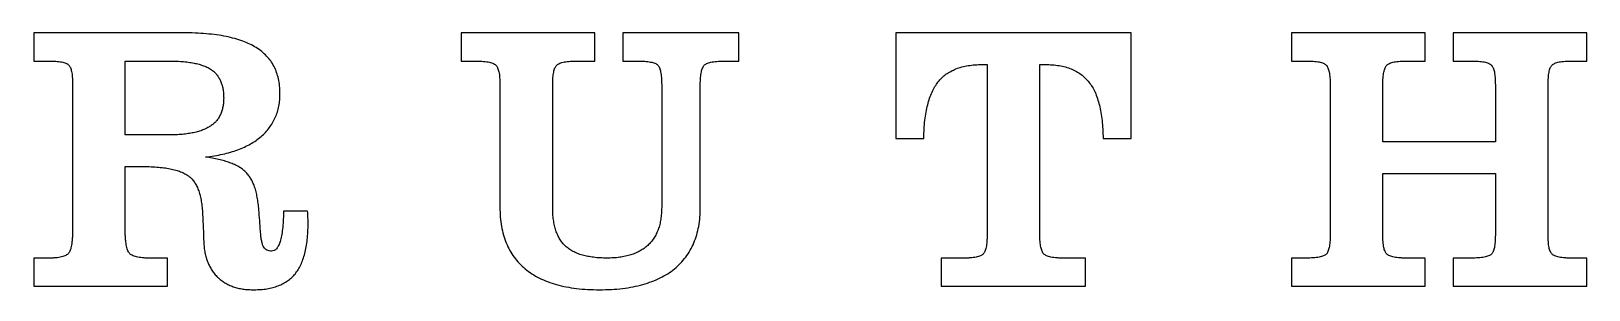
# Model space of a CAD drawing. Header units: millimetres. Extents: x 1 to 119, y 50 to 69.
import ezdxf

# ---------------------------------------------------------------- set-up
doc = ezdxf.new("R2010")
doc.units = ezdxf.units.MM

msp = doc.modelspace()

# ---------------------------------------------------------------- linework, layer by layer
at = {"color": 7, "linetype": 'Continuous', "lineweight": 25}
for points, knots in [([(1.9, 52.14), (2, 52.14), (2.19, 52.15), (2.46, 52.16), (2.7, 52.19), (2.91, 52.23), (3.09, 52.28), (3.24, 52.34), (3.36, 52.42), (3.46, 52.51), (3.53, 52.62), (3.59, 52.76), (3.64, 52.94), (3.68, 53.15), (3.71, 53.39), (3.74, 53.66), (3.75, 53.97), (3.75, 54.18), (3.75, 54.3), (3.75, 58.01), (3.75, 61.72), (3.75, 65.43), (3.75, 65.6), (3.75, 65.91), (3.69, 66.33), (3.61, 66.64), (3.49, 66.84), (3.35, 66.93), (3.24, 67), (3.08, 67.04), (2.91, 67.09), (2.7, 67.11), (2.46, 67.14), (2.19, 67.15), (2, 67.15), (1.9, 67.15), (1.54, 67.15), (1.17, 67.15), (0.8, 67.15), (0.8, 67.87), (0.8, 68.58), (0.8, 69.3), (4.61, 69.3), (8.41, 69.3), (12.21, 69.3), (12.51, 69.3), (13.09, 69.29), (13.94, 69.23), (14.72, 69.15), (15.45, 69.03), (16.11, 68.87), (16.72, 68.67), (17.26, 68.45), (17.75, 68.18), (18.18, 67.88), (18.55, 67.54), (18.87, 67.16), (19.13, 66.74), (19.32, 66.28), (19.46, 65.78), (19.55, 65.25), (19.56, 64.88), (19.57, 64.7), (19.56, 64.53), (19.56, 64.2), (19.49, 63.72), (19.38, 63.26), (19.21, 62.84), (19.01, 62.43), (18.76, 62.06), (18.47, 61.71), (18.13, 61.39), (17.74, 61.09), (17.32, 60.83), (16.85, 60.59), (16.34, 60.38), (15.79, 60.2), (15.19, 60.05), (14.55, 59.93), (14.11, 59.87), (13.88, 59.84), (14.06, 59.82), (14.4, 59.76), (14.88, 59.67), (15.33, 59.55), (15.73, 59.42), (16.09, 59.27), (16.42, 59.11), (16.7, 58.92), (16.94, 58.72), (17.15, 58.48), (17.34, 58.22), (17.5, 57.91), (17.64, 57.57), (17.75, 57.19), (17.84, 56.77), (17.91, 56.31), (17.94, 55.99), (17.96, 55.83), (18, 55.29), (18.04, 54.74), (18.08, 54.2), (18.09, 54.06), (18.11, 53.8), (18.17, 53.45), (18.23, 53.18), (18.32, 52.97), (18.43, 52.84), (18.57, 52.74), (18.75, 52.69), (18.87, 52.68), (18.93, 52.68), (19, 52.69), (19.15, 52.71), (19.33, 52.87), (19.48, 53.11), (19.6, 53.44), (19.7, 53.86), (19.77, 54.37), (19.82, 54.98), (19.83, 55.41), (19.83, 55.64), (19.83, 55.67), (19.83, 55.69), (19.83, 55.72), (20.45, 55.72), (21.06, 55.72), (21.67, 55.72), (21.68, 55.66), (21.7, 55.53), (21.7, 55.32), (21.71, 55.07), (21.71, 54.88), (21.71, 54.77), (21.71, 54.55), (21.7, 54.15), (21.65, 53.56), (21.58, 53.01), (21.47, 52.51), (21.33, 52.05), (21.17, 51.63), (20.96, 51.26), (20.73, 50.93), (20.45, 50.65), (20.15, 50.4), (19.81, 50.2), (19.44, 50.02), (19.02, 49.9), (18.57, 49.8), (18.09, 49.75), (17.76, 49.74), (17.59, 49.73), (17.44, 49.74), (17.16, 49.74), (16.75, 49.78), (16.37, 49.86), (16.01, 49.96), (15.67, 50.1), (15.37, 50.27), (15.08, 50.46), (14.81, 50.69), (14.58, 50.94), (14.37, 51.22), (14.2, 51.52), (14.05, 51.84), (13.93, 52.19), (13.84, 52.56), (13.78, 52.95), (13.77, 53.22), (13.76, 53.36), (13.73, 54.07), (13.7, 54.78), (13.67, 55.48), (13.66, 55.65), (13.64, 55.98), (13.58, 56.45), (13.49, 56.87), (13.38, 57.25), (13.24, 57.59), (13.08, 57.89), (12.88, 58.15), (12.66, 58.36), (12.39, 58.54), (12.07, 58.7), (11.71, 58.83), (11.29, 58.93), (10.82, 59.02), (10.3, 59.07), (9.73, 59.11), (9.33, 59.11), (9.13, 59.11), (8.67, 59.11), (8.22, 59.11), (7.77, 59.11), (7.77, 57.51), (7.77, 55.9), (7.77, 54.3), (7.77, 54.19), (7.77, 53.97), (7.79, 53.67), (7.81, 53.4), (7.85, 53.16), (7.89, 52.95), (7.94, 52.78), (8, 52.63), (8.08, 52.51), (8.18, 52.42), (8.3, 52.35), (8.46, 52.29), (8.64, 52.23), (8.86, 52.2), (9.1, 52.17), (9.37, 52.14), (9.57, 52.14), (9.67, 52.14), (10.11, 52.14), (10.55, 52.14), (10.99, 52.14), (10.99, 51.43), (10.99, 50.71), (10.99, 50), (7.59, 50), (4.2, 50), (0.8, 50), (0.8, 50.71), (0.8, 51.43), (0.8, 52.14), (1.17, 52.14), (1.54, 52.14), (1.9, 52.14)], [0, 0, 0, 0, 0.085742, 0.163174, 0.232519, 0.294091, 0.346836, 0.393929, 0.434123, 0.470025, 0.507536, 0.551307, 0.604052, 0.66444, 0.735139, 0.813961, 0.902184, 1, 1, 1, 2, 2, 2, 2.167852, 2.301786, 2.404938, 2.481866, 2.51867, 2.561646, 2.612986, 2.671398, 2.739705, 2.817248, 2.903932, 3, 3, 3, 4, 4, 4, 5, 5, 5, 6, 6, 6, 6.09202, 6.177813, 6.257965, 6.332681, 6.401899, 6.46642, 6.526544, 6.582396, 6.635229, 6.686173, 6.736074, 6.785604, 6.835774, 6.88808, 6.94242, 7, 7, 7, 7.060564, 7.118613, 7.17475, 7.229165, 7.283289, 7.337134, 7.391885, 7.448241, 7.506134, 7.56616, 7.629082, 7.695568, 7.765094, 7.838965, 7.91749, 8, 8, 8, 8.083081, 8.159454, 8.23085, 8.296749, 8.357462, 8.413671, 8.465327, 8.513855, 8.56134, 8.611382, 8.66528, 8.722238, 8.78424, 8.850919, 8.92276, 9, 9, 9, 10, 10, 10, 10.220315, 10.401616, 10.542064, 10.644962, 10.72948, 10.812154, 10.901698, 11, 11, 11, 11.062653, 11.129616, 11.213249, 11.319576, 11.449182, 11.606082, 11.788661, 12, 12, 12, 13, 13, 13, 14, 14, 14, 14.194356, 14.400245, 14.654243, 15, 15, 15, 15.084362, 15.163348, 15.236644, 15.304672, 15.36844, 15.428074, 15.484056, 15.53723, 15.588977, 15.640965, 15.693359, 15.748085, 15.80549, 15.866614, 15.931249, 16, 16, 16, 16.072543, 16.14117, 16.206454, 16.268808, 16.329446, 16.388646, 16.446424, 16.50482, 16.56258, 16.62043, 16.679093, 16.738618, 16.799599, 16.863269, 16.930153, 17, 17, 17, 18, 18, 18, 18.074667, 18.144246, 18.207765, 18.266212, 18.319498, 18.369676, 18.416228, 18.461093, 18.507203, 18.558146, 18.614435, 18.67746, 18.747514, 18.824351, 18.908236, 19, 19, 19, 20, 20, 20, 21, 21, 21, 21.095814, 21.183369, 21.260247, 21.329355, 21.39042, 21.44193, 21.486434, 21.523636, 21.560059, 21.600935, 21.648749, 21.703694, 21.764535, 21.834499, 21.913766, 22, 22, 22, 23, 23, 23, 24, 24, 24, 25, 25, 25, 26, 26, 26, 27, 27, 27, 27]), ([(51.61, 65.35), (51.61, 62.23), (51.61, 59.12), (51.61, 56.01), (51.61, 55.76), (51.6, 55.27), (51.51, 54.57), (51.35, 53.92), (51.14, 53.3), (50.86, 52.74), (50.52, 52.22), (50.11, 51.75), (49.65, 51.32), (49.13, 50.94), (48.55, 50.62), (47.91, 50.35), (47.22, 50.12), (46.48, 49.95), (45.67, 49.82), (44.82, 49.75), (44.23, 49.74), (43.93, 49.73), (43.62, 49.74), (43.04, 49.75), (42.19, 49.82), (41.4, 49.95), (40.66, 50.11), (39.98, 50.34), (39.35, 50.61), (38.78, 50.94), (38.26, 51.31), (37.81, 51.74), (37.41, 52.21), (37.08, 52.73), (36.8, 53.3), (36.59, 53.91), (36.45, 54.57), (36.35, 55.27), (36.34, 55.76), (36.34, 56.01), (36.34, 59.12), (36.34, 62.23), (36.34, 65.35), (36.33, 65.53), (36.33, 65.85), (36.27, 66.29), (36.18, 66.62), (36.05, 66.83), (35.91, 66.93), (35.78, 66.99), (35.62, 67.04), (35.43, 67.08), (35.21, 67.12), (34.95, 67.13), (34.66, 67.15), (34.46, 67.15), (34.36, 67.15), (34.03, 67.15), (33.71, 67.15), (33.39, 67.15), (33.39, 67.87), (33.39, 68.58), (33.39, 69.3), (36.78, 69.3), (40.18, 69.3), (43.57, 69.3), (43.57, 68.58), (43.57, 67.87), (43.57, 67.15), (43.16, 67.15), (42.74, 67.15), (42.32, 67.15), (42.22, 67.15), (42.02, 67.15), (41.73, 67.14), (41.48, 67.11), (41.26, 67.08), (41.07, 67.04), (40.91, 66.98), (40.77, 66.92), (40.64, 66.82), (40.51, 66.61), (40.42, 66.28), (40.37, 65.85), (40.36, 65.53), (40.36, 65.35), (40.36, 62.23), (40.36, 59.12), (40.36, 56.01), (40.36, 55.84), (40.37, 55.52), (40.41, 55.06), (40.49, 54.64), (40.6, 54.25), (40.73, 53.9), (40.9, 53.58), (41.1, 53.29), (41.33, 53.05), (41.6, 52.83), (41.91, 52.65), (42.25, 52.49), (42.63, 52.36), (43.04, 52.27), (43.49, 52.2), (43.98, 52.15), (44.32, 52.15), (44.5, 52.14), (44.67, 52.15), (44.99, 52.15), (45.46, 52.2), (45.9, 52.28), (46.3, 52.38), (46.68, 52.52), (47.02, 52.69), (47.33, 52.88), (47.62, 53.11), (47.86, 53.37), (48.08, 53.66), (48.27, 53.98), (48.41, 54.33), (48.53, 54.7), (48.6, 55.11), (48.66, 55.55), (48.66, 55.85), (48.67, 56.01), (48.67, 59.12), (48.67, 62.23), (48.67, 65.35), (48.66, 65.53), (48.66, 65.85), (48.6, 66.29), (48.52, 66.62), (48.4, 66.83), (48.27, 66.92), (48.15, 66.99), (48, 67.03), (47.82, 67.08), (47.61, 67.12), (47.37, 67.13), (47.1, 67.15), (46.91, 67.15), (46.82, 67.15), (46.45, 67.15), (46.08, 67.15), (45.72, 67.15), (45.72, 67.87), (45.72, 68.58), (45.72, 69.3), (48.67, 69.3), (51.61, 69.3), (54.56, 69.3), (54.56, 68.58), (54.56, 67.87), (54.56, 67.15), (54.25, 67.15), (53.93, 67.15), (53.62, 67.15), (53.51, 67.15), (53.3, 67.15), (53.02, 67.13), (52.76, 67.12), (52.53, 67.08), (52.34, 67.04), (52.17, 66.99), (52.04, 66.93), (51.9, 66.83), (51.77, 66.62), (51.68, 66.29), (51.62, 65.85), (51.62, 65.53), (51.61, 65.35)], [0, 0, 0, 0, 1, 1, 1, 1.066001, 1.128043, 1.187446, 1.244396, 1.299904, 1.354268, 1.408923, 1.464252, 1.521021, 1.579753, 1.640323, 1.704296, 1.772057, 1.843692, 1.919569, 2, 2, 2, 2.080588, 2.156222, 2.227591, 2.294624, 2.35831, 2.418936, 2.477407, 2.533727, 2.588874, 2.643406, 2.697925, 2.753469, 2.810671, 2.870744, 2.933564, 3, 3, 3, 4, 4, 4, 4.165014, 4.297881, 4.399754, 4.477041, 4.513599, 4.557619, 4.608555, 4.667768, 4.737545, 4.815778, 4.902847, 5, 5, 5, 6, 6, 6, 7, 7, 7, 8, 8, 8, 9, 9, 9, 10, 10, 10, 10.096451, 10.184043, 10.261581, 10.330505, 10.391038, 10.442682, 10.485813, 10.523369, 10.600404, 10.702889, 10.83528, 11, 11, 11, 12, 12, 12, 12.075345, 12.145256, 12.210724, 12.271733, 12.329096, 12.384202, 12.436429, 12.487437, 12.539162, 12.593009, 12.649836, 12.710581, 12.77544, 12.844578, 12.919571, 13, 13, 13, 13.076685, 13.149165, 13.217141, 13.281655, 13.342789, 13.400971, 13.45743, 13.512852, 13.567973, 13.622717, 13.679276, 13.73729, 13.79738, 13.861039, 13.928465, 14, 14, 14, 15, 15, 15, 15.17085, 15.308453, 15.413191, 15.491775, 15.52858, 15.57063, 15.620864, 15.678338, 15.745369, 15.821115, 15.906002, 16, 16, 16, 17, 17, 17, 18, 18, 18, 19, 19, 19, 20, 20, 20, 21, 21, 21, 21.097922, 21.185811, 21.263639, 21.333055, 21.393199, 21.445086, 21.488878, 21.525247, 21.602135, 21.703482, 21.835839, 22, 22, 22, 22]), ([(79.38, 52.14), (79.91, 52.14), (80.45, 52.14), (80.98, 52.14), (80.98, 51.43), (80.98, 50.71), (80.98, 50), (77.32, 50), (73.66, 50), (69.99, 50), (69.99, 50.71), (69.99, 51.43), (69.99, 52.14), (70.54, 52.14), (71.08, 52.14), (71.63, 52.14), (71.73, 52.14), (71.91, 52.14), (72.18, 52.16), (72.42, 52.18), (72.63, 52.22), (72.81, 52.26), (72.96, 52.31), (73.08, 52.37), (73.21, 52.47), (73.34, 52.67), (73.42, 53), (73.47, 53.43), (73.48, 53.75), (73.48, 53.93), (73.48, 58.25), (73.48, 62.57), (73.48, 66.89), (73.36, 66.89), (73.23, 66.89), (73.11, 66.89), (72.92, 66.88), (72.56, 66.87), (72.04, 66.81), (71.56, 66.71), (71.11, 66.57), (70.71, 66.37), (70.34, 66.15), (70.02, 65.88), (69.74, 65.56), (69.49, 65.2), (69.27, 64.78), (69.09, 64.32), (68.94, 63.81), (68.82, 63.24), (68.73, 62.63), (68.67, 61.96), (68.66, 61.5), (68.65, 61.26), (67.94, 61.26), (67.22, 61.26), (66.51, 61.26), (66.51, 63.94), (66.51, 66.62), (66.51, 69.3), (72.5, 69.3), (78.48, 69.3), (84.47, 69.3), (84.47, 66.62), (84.47, 63.94), (84.47, 61.26), (83.75, 61.26), (83.04, 61.26), (82.32, 61.26), (82.32, 61.49), (82.31, 61.95), (82.25, 62.61), (82.17, 63.22), (82.05, 63.78), (81.9, 64.3), (81.72, 64.76), (81.51, 65.17), (81.26, 65.54), (80.97, 65.86), (80.65, 66.14), (80.29, 66.37), (79.89, 66.56), (79.45, 66.71), (78.97, 66.81), (78.45, 66.87), (78.09, 66.88), (77.91, 66.89), (77.77, 66.89), (77.64, 66.89), (77.5, 66.89), (77.5, 62.57), (77.5, 58.25), (77.5, 53.93), (77.5, 53.75), (77.51, 53.43), (77.56, 53.01), (77.65, 52.69), (77.76, 52.48), (77.9, 52.38), (78.02, 52.31), (78.18, 52.26), (78.36, 52.22), (78.57, 52.18), (78.82, 52.16), (79.09, 52.14), (79.28, 52.14), (79.38, 52.14)], [0, 0, 0, 0, 1, 1, 1, 2, 2, 2, 3, 3, 3, 4, 4, 4, 5, 5, 5, 5.094523, 5.179884, 5.256053, 5.323458, 5.38093, 5.431881, 5.473554, 5.510564, 5.588469, 5.693792, 5.829526, 6, 6, 6, 7, 7, 7, 8, 8, 8, 8.067513, 8.130872, 8.190569, 8.246554, 8.299876, 8.351818, 8.402933, 8.45357, 8.506056, 8.562096, 8.622193, 8.686862, 8.756408, 8.831732, 8.912698, 9, 9, 9, 10, 10, 10, 11, 11, 11, 12, 12, 12, 13, 13, 13, 14, 14, 14, 14.086174, 14.16696, 14.241549, 14.311415, 14.376234, 14.436419, 14.492716, 14.545862, 14.59711, 14.648789, 14.70038, 14.754168, 14.810568, 14.869544, 14.932687, 15, 15, 15, 16, 16, 16, 17, 17, 17, 17.166865, 17.301619, 17.405427, 17.483981, 17.520772, 17.563977, 17.615872, 17.674292, 17.742822, 17.818539, 17.904715, 18, 18, 18, 18]), ([(112.23, 53.89), (112.23, 55.46), (112.23, 57.02), (112.23, 58.58), (109.37, 58.58), (106.51, 58.58), (103.65, 58.58), (103.65, 57.02), (103.65, 55.46), (103.65, 53.89), (103.65, 53.72), (103.66, 53.41), (103.71, 52.99), (103.8, 52.67), (103.92, 52.47), (104.06, 52.37), (104.18, 52.31), (104.34, 52.26), (104.52, 52.22), (104.73, 52.18), (104.98, 52.16), (105.25, 52.14), (105.44, 52.14), (105.54, 52.14), (105.98, 52.14), (106.43, 52.14), (106.87, 52.14), (106.87, 51.43), (106.87, 50.71), (106.87, 50), (103.47, 50), (100.08, 50), (96.68, 50), (96.68, 50.71), (96.68, 51.43), (96.68, 52.14), (97.05, 52.14), (97.41, 52.14), (97.78, 52.14), (97.88, 52.15), (98.07, 52.15), (98.33, 52.16), (98.57, 52.18), (98.78, 52.21), (98.96, 52.26), (99.11, 52.31), (99.23, 52.36), (99.37, 52.46), (99.49, 52.66), (99.57, 52.98), (99.63, 53.4), (99.63, 53.72), (99.63, 53.89), (99.63, 57.71), (99.63, 61.52), (99.63, 65.34), (99.63, 65.52), (99.63, 65.85), (99.57, 66.28), (99.49, 66.61), (99.37, 66.82), (99.23, 66.92), (99.11, 66.99), (98.96, 67.04), (98.78, 67.08), (98.57, 67.12), (98.33, 67.13), (98.07, 67.15), (97.88, 67.15), (97.78, 67.15), (97.41, 67.15), (97.05, 67.15), (96.68, 67.15), (96.68, 67.87), (96.68, 68.58), (96.68, 69.3), (100.08, 69.3), (103.47, 69.3), (106.87, 69.3), (106.87, 68.58), (106.87, 67.87), (106.87, 67.15), (106.43, 67.15), (105.98, 67.15), (105.54, 67.15), (105.44, 67.15), (105.25, 67.15), (104.98, 67.14), (104.73, 67.11), (104.52, 67.08), (104.34, 67.04), (104.18, 66.98), (104.05, 66.92), (103.92, 66.81), (103.8, 66.6), (103.71, 66.28), (103.66, 65.84), (103.65, 65.52), (103.65, 65.34), (103.65, 63.89), (103.65, 62.44), (103.65, 60.99), (106.51, 60.99), (109.37, 60.99), (112.23, 60.99), (112.23, 62.44), (112.23, 63.89), (112.23, 65.34), (112.22, 65.52), (112.22, 65.85), (112.17, 66.28), (112.08, 66.61), (111.96, 66.82), (111.83, 66.92), (111.7, 66.98), (111.55, 67.04), (111.37, 67.08), (111.16, 67.12), (110.92, 67.13), (110.65, 67.15), (110.46, 67.15), (110.36, 67.15), (109.91, 67.15), (109.46, 67.15), (109.01, 67.15), (109.01, 67.87), (109.01, 68.58), (109.01, 69.3), (112.41, 69.3), (115.8, 69.3), (119.2, 69.3), (119.2, 68.58), (119.2, 67.87), (119.2, 67.15), (118.83, 67.15), (118.47, 67.15), (118.11, 67.15), (118.01, 67.15), (117.82, 67.15), (117.55, 67.14), (117.31, 67.11), (117.1, 67.08), (116.92, 67.04), (116.77, 66.98), (116.65, 66.92), (116.51, 66.81), (116.4, 66.6), (116.31, 66.28), (116.26, 65.84), (116.25, 65.52), (116.25, 65.34), (116.25, 61.52), (116.25, 57.71), (116.25, 53.89), (116.25, 53.72), (116.26, 53.41), (116.31, 52.99), (116.4, 52.67), (116.52, 52.47), (116.65, 52.37), (116.77, 52.31), (116.92, 52.25), (117.1, 52.22), (117.31, 52.18), (117.55, 52.16), (117.82, 52.14), (118.01, 52.14), (118.11, 52.14), (118.47, 52.14), (118.83, 52.14), (119.2, 52.14), (119.2, 51.43), (119.2, 50.71), (119.2, 50), (115.8, 50), (112.41, 50), (109.01, 50), (109.01, 50.71), (109.01, 51.43), (109.01, 52.14), (109.46, 52.14), (109.91, 52.14), (110.36, 52.14), (110.46, 52.15), (110.65, 52.15), (110.92, 52.16), (111.16, 52.18), (111.37, 52.22), (111.55, 52.26), (111.7, 52.31), (111.83, 52.36), (111.96, 52.46), (112.08, 52.66), (112.17, 52.98), (112.22, 53.4), (112.22, 53.72), (112.23, 53.89)], [0, 0, 0, 0, 1, 1, 1, 2, 2, 2, 3, 3, 3, 3.165154, 3.298214, 3.401341, 3.479224, 3.516225, 3.55908, 3.61127, 3.671319, 3.738706, 3.816179, 3.904173, 4, 4, 4, 5, 5, 5, 6, 6, 6, 7, 7, 7, 8, 8, 8, 9, 9, 9, 9.095416, 9.18151, 9.258527, 9.326569, 9.384584, 9.435576, 9.477642, 9.515002, 9.592521, 9.69626, 9.831945, 10, 10, 10, 11, 11, 11, 11.171646, 11.310137, 11.414554, 11.492898, 11.52959, 11.571511, 11.622024, 11.679322, 11.746148, 11.821662, 11.90629, 12, 12, 12, 13, 13, 13, 14, 14, 14, 15, 15, 15, 16, 16, 16, 17, 17, 17, 17.094109, 17.180526, 17.256733, 17.322911, 17.381883, 17.433138, 17.475809, 17.51296, 17.591648, 17.695425, 17.831278, 18, 18, 18, 19, 19, 19, 20, 20, 20, 21, 21, 21, 21.170782, 21.308369, 21.412605, 21.490533, 21.527031, 21.569892, 21.620137, 21.678402, 21.744874, 21.821295, 21.905474, 22, 22, 22, 23, 23, 23, 24, 24, 24, 25, 25, 25, 26, 26, 26, 27, 27, 27, 27.093656, 27.178235, 27.253832, 27.320619, 27.378848, 27.428093, 27.471157, 27.50865, 27.588062, 27.692794, 27.829725, 28, 28, 28, 29, 29, 29, 29.166703, 29.30083, 29.404924, 29.483538, 29.520885, 29.564143, 29.614296, 29.673599, 29.741617, 29.818479, 29.904617, 30, 30, 30, 31, 31, 31, 32, 32, 32, 33, 33, 33, 34, 34, 34, 35, 35, 35, 35.096234, 35.181862, 35.25979, 35.327463, 35.386465, 35.43718, 35.480217, 35.517374, 35.594473, 35.698038, 35.832809, 36, 36, 36, 36]), ([(15.28, 64.34), (15.27, 64.46), (15.27, 64.7), (15.23, 65.03), (15.15, 65.35), (15.05, 65.63), (14.91, 65.89), (14.74, 66.12), (14.55, 66.33), (14.32, 66.51), (14.05, 66.67), (13.74, 66.79), (13.4, 66.91), (13, 67), (12.57, 67.07), (12.09, 67.12), (11.57, 67.15), (11.21, 67.15), (11.02, 67.15), (9.94, 67.15), (8.85, 67.15), (7.77, 67.15), (7.77, 65.28), (7.77, 63.4), (7.77, 61.53), (8.89, 61.53), (10, 61.53), (11.12, 61.53), (11.29, 61.53), (11.63, 61.53), (12.11, 61.56), (12.56, 61.62), (12.97, 61.68), (13.35, 61.78), (13.69, 61.89), (14, 62.03), (14.27, 62.19), (14.51, 62.37), (14.72, 62.57), (14.89, 62.81), (15.03, 63.07), (15.14, 63.35), (15.22, 63.66), (15.27, 63.99), (15.27, 64.22), (15.28, 64.34)], [0, 0, 0, 0, 0.062099, 0.119585, 0.173887, 0.225546, 0.274662, 0.323153, 0.371074, 0.419853, 0.471334, 0.527884, 0.590118, 0.658259, 0.733398, 0.815132, 0.903731, 1, 1, 1, 2, 2, 2, 3, 3, 3, 4, 4, 4, 4.090521, 4.175331, 4.253994, 4.326582, 4.394374, 4.456685, 4.515151, 4.569102, 4.620629, 4.671201, 4.721265, 4.772869, 4.824639, 4.879689, 4.937899, 5, 5, 5, 5])]:
    msp.add_open_spline(points, degree=3, knots=knots, dxfattribs=at)

doc.saveas('drawing.dxf')
